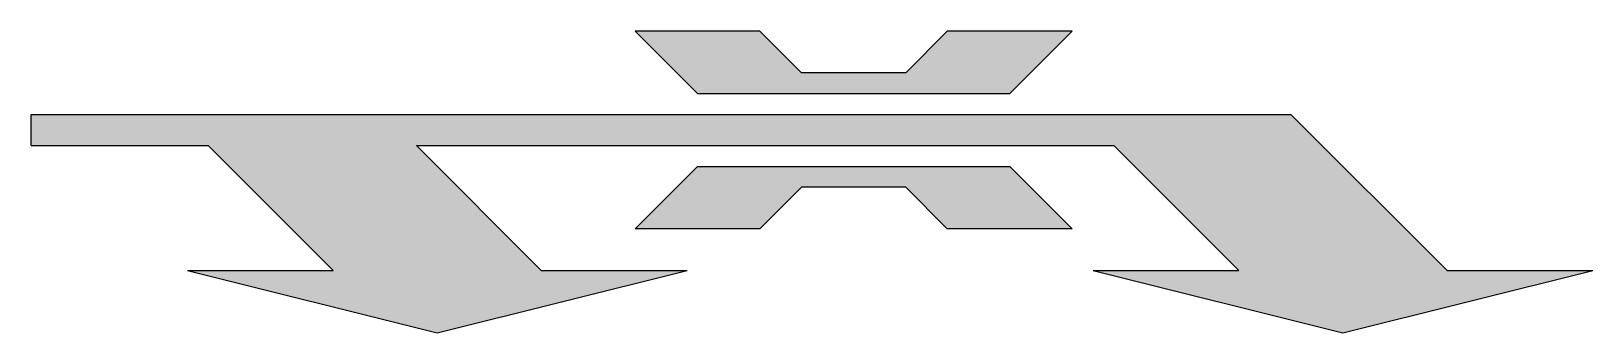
# Model space of a CAD drawing. Header units: metres. Extents: x 0 to 7.5, y -0.97 to 0.47.
import ezdxf

# ---------------------------------------------------------------- set-up
doc = ezdxf.new("R2010")
doc.units = ezdxf.units.M
doc.header["$LTSCALE"] = 0.2

msp = doc.modelspace()

# ---------------------------------------------------------------- hatches: boundary and pattern name
at = {"true_color": 0xfaf528}
h = msp.add_hatch(color=2, dxfattribs=at)
h.paths.add_polyline_path([(5.8, -0.675), (5.1, -0.675), (6.3, -0.975), (7.5, -0.675), (6.8, -0.675), (6.05, 0.075), (0, 0.075), (0, -0.075), (0.85, -0.075), (1.45, -0.675), (0.75, -0.675), (1.95, -0.975), (3.15, -0.675), (2.45, -0.675), (1.85, -0.075), (5.2, -0.075)])
h.paths.add_polyline_path([(3.2, -0.175), (2.9, -0.475), (3.5, -0.475), (3.7, -0.275), (4.2, -0.275), (4.4, -0.475), (5, -0.475), (4.7, -0.175)], flags=17)
h.paths.add_polyline_path([(4.7, 0.175), (5, 0.475), (4.4, 0.475), (4.2, 0.275), (3.7, 0.275), (3.5, 0.475), (2.9, 0.475), (3.2, 0.175)])

# ---------------------------------------------------------------- linework, layer by layer
at = {"color": 2, "true_color": 0xfaf528}
for p, q in [((0, 0.075), (6.05, 0.075)), ((0, -0.075), (0, 0.075)), ((0, -0.075), (0.85, -0.075)), ((1.85, -0.075), (5.2, -0.075)), ((0.75, -0.675), (1.45, -0.675)), ((2.45, -0.675), (3.15, -0.675)), ((5.1, -0.675), (5.8, -0.675)), ((6.8, -0.675), (7.5, -0.675))]:
    msp.add_line(p, q, dxfattribs=at)
at = {"color": 2, "true_color": 0xfaf528, "flags": 128}
for points in [[(5, 0.475), (4.4, 0.475), (4.2, 0.275), (3.7, 0.275), (3.5, 0.475), (2.9, 0.475), (3.2, 0.175), (4.7, 0.175), (5, 0.475)], [(6.05, 0.075), (6.8, -0.675)], [(0.85, -0.075), (1.45, -0.675)], [(1.85, -0.075), (2.45, -0.675)], [(5.2, -0.075), (5.8, -0.675)], [(5, -0.475), (4.4, -0.475), (4.2, -0.275), (3.7, -0.275), (3.5, -0.475), (2.9, -0.475), (3.2, -0.175), (4.7, -0.175), (5, -0.475)], [(0.75, -0.675), (1.95, -0.975), (3.15, -0.675)], [(5.1, -0.675), (6.3, -0.975), (7.5, -0.675)]]:
    msp.add_lwpolyline(points, dxfattribs=at)

doc.saveas('drawing.dxf')
